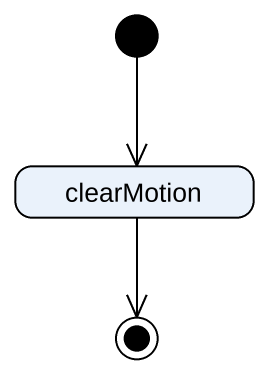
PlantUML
@startuml
hide empty description
state clearMotion
[*] --> clearMotion
clearMotion --> [*]
@enduml
